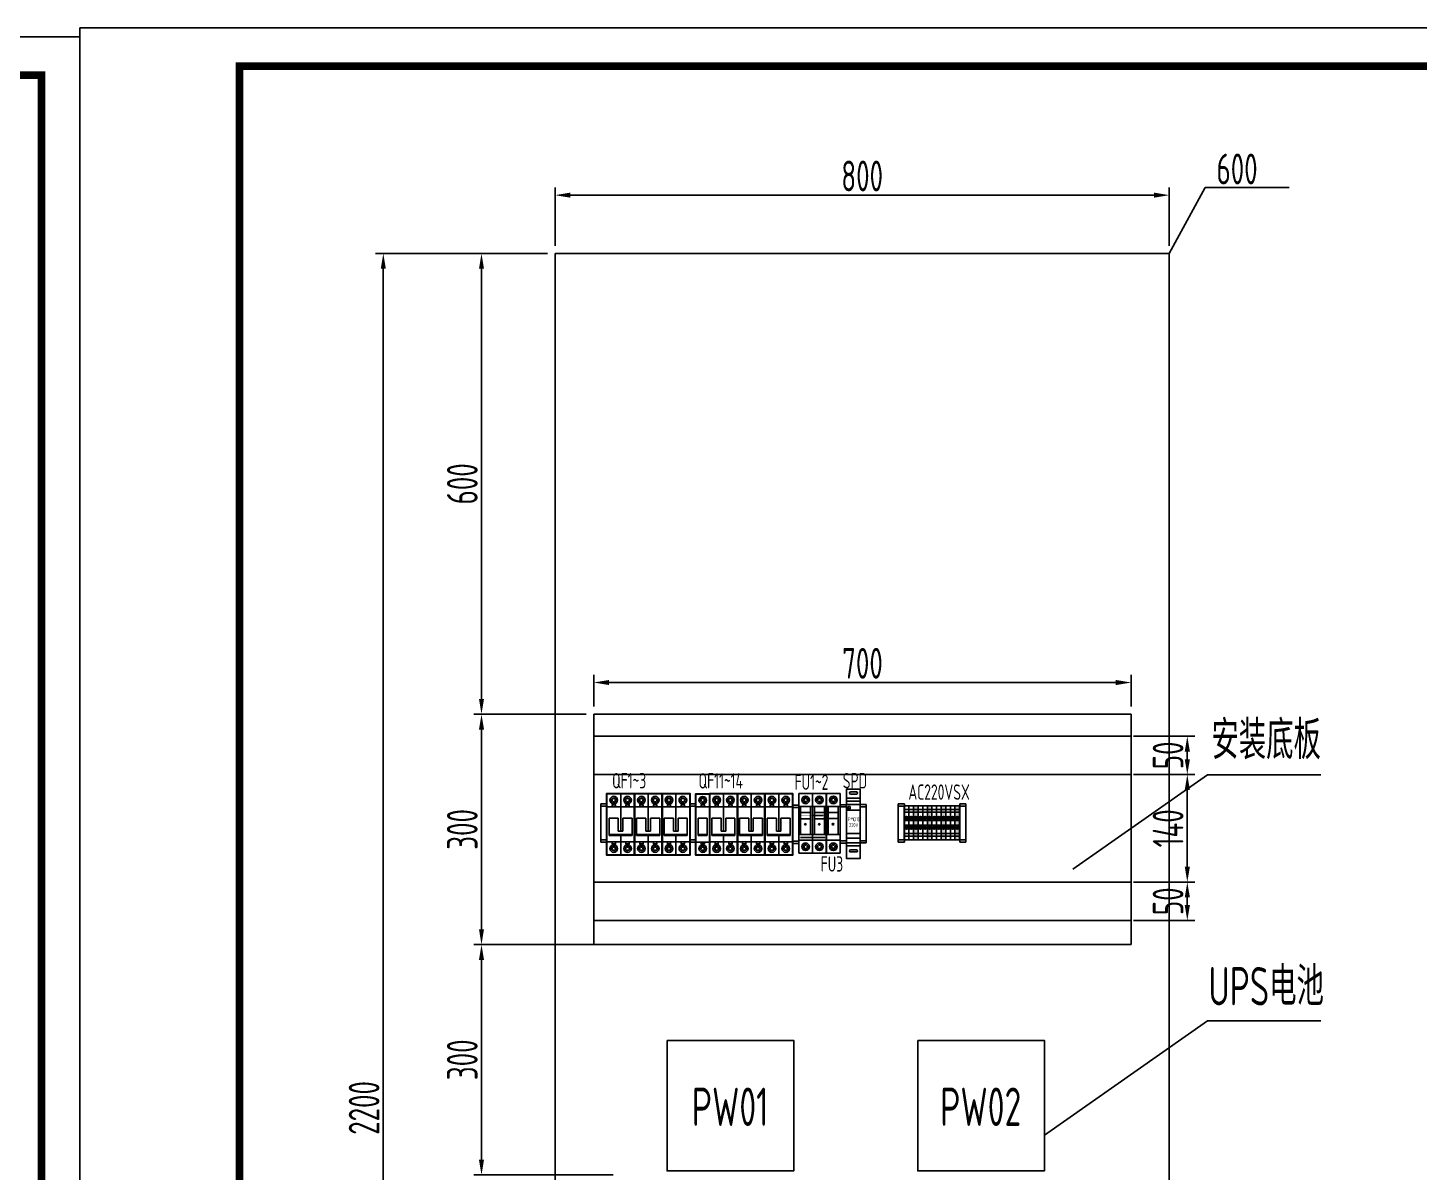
# Model space of a CAD drawing. Header units: millimetres. Extents: x 30557 to 235556, y -116603 to -73383.
# Drawn here: x 85910 to 87722, y -92186 to -90695 of the extents above; entities that cross this region are included whole.
import ezdxf
from ezdxf.enums import TextEntityAlignment as Align

# ---------------------------------------------------------------- set-up
doc = ezdxf.new("R2010")
doc.units = ezdxf.units.MM
for name, color, linetype in [('1', 3, 'Continuous'), ('AXIS', 4, 'Continuous'), ('文本层', 2, 'Continuous')]:
    doc.layers.add(name, color=color, linetype=linetype)
doc.layers.add('_0', color=7, linetype='Continuous', lineweight=25)
doc.layers.add('_Drawing', color=7, linetype='Continuous', lineweight=25)
doc.styles.add('supcon', font='sceie.shx', dxfattribs={"width": 0.75, "height": 40, "bigfont": 'sceic.shx'})
doc.dimstyles.new('supcon', dxfattribs={"dimtxt": 20, "dimasz": 20, "dimexe": 10, "dimexo": 10, "dimgap": 5, "dimtad": 1, "dimtoh": 1, "dimdec": 0, "dimzin": 0, "dimdsep": 46, "dimtxsty": 'supcon', "dimcen": 0.09, "dimclrd": 2, "dimclre": 2, "dimclrt": 2, "dimadec": 0, "dimazin": 0, "dimtfac": 1, "dimtdec": 0, "dimtofl": 0, "dimtmove": 0, "dimatfit": 3, "dimfxl": 1, "dimtolj": 1, "dimtzin": 0, "dimarcsym": 0})

# ---------------------------------------------------------------- blocks, each defined once
blk = doc.blocks.new('supcon图框')
at = {"linetype": 'Continuous'}
for p, q in [((6145.7, 4361.7), (1987.7, 4361.7)), ((1987.7, 4361.7), (1987.7, 1421.7)), ((6145.7, 1421.7), (6145.7, 4361.7))]:
    blk.add_line(p, q, dxfattribs=at)
at = {"linetype": 'Continuous', "const_width": 10}
blk.add_lwpolyline([(2195.7, 4311.7), (6095.7, 4311.7), (6095.7, 1471.7), (2195.7, 1471.7)], close=True, dxfattribs=at)
blk = doc.blocks.new('*D306')
at = {"layer": '_Drawing', "color": 2, "linetype": 'Continuous', "lineweight": -2}
for p, q in [((86586.5, -90989.2), (86362.7, -90989.2)), ((86372.7, -91009.2), (86372.7, -93169.2)), ((86586.5, -93189.2), (86362.7, -93189.2))]:
    blk.add_line(p, q, dxfattribs=at)
at = {"layer": '_Drawing', "color": 2}
for points in [[(86376, -91009.2), (86369.4, -91009.2), (86372.7, -90989.2)], [(86369.4, -93169.2), (86376, -93169.2), (86372.7, -93189.2)]]:
    blk.add_solid(points, dxfattribs=at)
at = {"layer": 'DEFPOINTS', "color": 0}
for p in [(86596.5, -90989.2), (86372.7, -93189.2), (86596.5, -93189.2)]:
    blk.add_point(p, dxfattribs=at)
at = {"layer": '_Drawing', "color": 2, "insert": (86347.7, -92101.9), "char_height": 40, "attachment_point": 5, "rotation": 90, "style": 'supcon'}
blk.add_mtext('\\A1;2200', dxfattribs=at)
blk = doc.blocks.new('*D307')
at = {"layer": '_Drawing', "color": 2, "linetype": 'Continuous', "lineweight": -2}
for p, q in [((86596.5, -90979.2), (86596.5, -90903.3)), ((87396.5, -90979.2), (87396.5, -90903.3)), ((86616.5, -90913.3), (87376.5, -90913.3))]:
    blk.add_line(p, q, dxfattribs=at)
at = {"layer": '_Drawing', "color": 2}
for points in [[(86616.5, -90909.9), (86616.5, -90916.6), (86596.5, -90913.3)], [(87376.5, -90916.6), (87376.5, -90909.9), (87396.5, -90913.3)]]:
    blk.add_solid(points, dxfattribs=at)
at = {"layer": 'DEFPOINTS', "color": 0}
for p in [(87396.5, -90913.3), (86596.5, -90989.2), (87396.5, -90989.2)]:
    blk.add_point(p, dxfattribs=at)
at = {"layer": '_Drawing', "color": 2, "insert": (86996.5, -90888.3), "char_height": 40, "attachment_point": 5, "style": 'supcon'}
blk.add_mtext('\\A1;800', dxfattribs=at)
blk = doc.blocks.new('*D311')
at = {"color": 2, "lineweight": -2}
for p, q in [((86586.5, -90989.2), (86490.6, -90989.2)), ((86500.6, -91569.2), (86500.6, -91009.2)), ((86636.9, -91589.2), (86490.6, -91589.2))]:
    blk.add_line(p, q, dxfattribs=at)
at = {"color": 2}
for points in [[(86503.9, -91009.2), (86497.3, -91009.2), (86500.6, -90989.2)], [(86497.3, -91569.2), (86503.9, -91569.2), (86500.6, -91589.2)]]:
    blk.add_solid(points, dxfattribs=at)
at = {"layer": 'DEFPOINTS', "color": 0}
for p in [(86500.6, -90989.2), (86596.5, -90989.2), (86646.9, -91589.2)]:
    blk.add_point(p, dxfattribs=at)
at = {"color": 2, "insert": (86475.6, -91289.2), "char_height": 40, "attachment_point": 5, "rotation": 90, "style": 'supcon'}
blk.add_mtext('\\A1;600', dxfattribs=at)
blk = doc.blocks.new('2P空开')
at = {"ltscale": 100}
for p, q in [((6385.4, 37012.8), (6387.2, 37012.8)), ((6388.4, 37013.9), (6388.4, 37015.8)), ((6388.4, 37009.8), (6388.4, 37011.6)), ((6389.5, 37012.8), (6391.4, 37012.8)), ((6397.4, 37021.3), (6397.4, 36972.3)), ((6397.4, 37021.3), (6397.4, 36972.3)), ((6397.4, 37021.3), (6397.4, 36972.3)), ((6397.4, 37021.3), (6397.4, 36972.3)), ((6397.4, 37021.3), (6397.4, 36972.3)), ((6403.4, 37012.8), (6405.2, 37012.8)), ((6406.4, 37013.9), (6406.4, 37015.8)), ((6406.4, 37009.8), (6406.4, 37011.6)), ((6407.5, 37012.8), (6409.4, 37012.8)), ((6415.4, 37021.3), (6415.4, 36941.3)), ((6415.4, 37021.3), (6415.4, 36941.3)), ((6415.4, 37021.3), (6415.4, 36941.3)), ((6415.4, 37021.3), (6415.4, 36941.3)), ((6379.4, 37004.3), (6397.4, 37004.3)), ((6397.4, 37004.3), (6415.4, 37004.3)), ((6379.4, 36958.3), (6397.4, 36958.3)), ((6388.4, 36958.3), (6393.5, 36958.3)), ((6397.4, 36966.9), (6397.4, 36941.3)), ((6397.4, 36966.9), (6397.4, 36941.3)), ((6397.4, 36966.9), (6397.4, 36941.3)), ((6397.4, 36966.9), (6397.4, 36941.3)), ((6397.4, 36966.9), (6397.4, 36941.3)), ((6397.4, 36958.3), (6415.4, 36958.3)), ((6406.4, 36958.3), (6411.5, 36958.3)), ((6385.4, 36949.8), (6387.2, 36949.8)), ((6388.4, 36952.8), (6388.4, 36950.9)), ((6388.4, 36948.6), (6388.4, 36946.8)), ((6389.5, 36949.8), (6391.4, 36949.8)), ((6403.4, 36949.8), (6405.2, 36949.8)), ((6406.4, 36952.8), (6406.4, 36950.9)), ((6406.4, 36948.6), (6406.4, 36946.8)), ((6407.5, 36949.8), (6409.4, 36949.8))]:
    blk.add_line(p, q, dxfattribs=at)
for p, q in [((6382.2, 36989.4), (6394.2, 36989.4)), ((6382.2, 36966.9), (6382.2, 36989.4)), ((6394.2, 36989.4), (6394.2, 36972.3)), ((6400.2, 36989.4), (6412.2, 36989.4)), ((6400.2, 36972.3), (6400.2, 36989.4)), ((6412.2, 36989.4), (6412.2, 36966.9)), ((6382.2, 36968), (6397.4, 36968)), ((6397.4, 36966.9), (6382.2, 36966.9)), ((6394.2, 36972.3), (6397.4, 36972.3)), ((6397.4, 36972.3), (6400.2, 36972.3)), ((6397.4, 36968), (6412.2, 36968)), ((6412.2, 36966.9), (6397.4, 36966.9))]:
    blk.add_line(p, q)
at = {"lineweight": 30}
for points in [[(6397.4, 36941.3), (6379.4, 36941.3), (6379.4, 37021.3), (6397.4, 37021.3)], [(6397.4, 37021.3), (6415.4, 37021.3), (6415.4, 36941.3), (6397.4, 36941.3)]]:
    blk.add_lwpolyline(points, dxfattribs=at)
at = {"ltscale": 100}
for points in [[(6397.4, 37004.3), (6397.4, 37021.3), (6379.4, 37021.3), (6379.4, 37004.3)], [(6397.4, 37004.3), (6397.4, 37021.3)], [(6397.4, 37021.3), (6397.4, 37004.3)], [(6415.4, 37004.3), (6415.4, 37021.3), (6397.4, 37021.3), (6397.4, 37004.3)], [(6379.4, 36958.3), (6379.4, 36941.3), (6397.4, 36941.3), (6397.4, 36958.3)], [(6397.4, 36958.3), (6397.4, 36941.3)], [(6397.4, 36941.3), (6397.4, 36958.3)], [(6397.4, 36958.3), (6397.4, 36941.3), (6415.4, 36941.3), (6415.4, 36958.3)]]:
    blk.add_lwpolyline(points, dxfattribs=at)
at = {"ltscale": 100, "const_width": 1}
for points in [[(6385.4, 37012.8), (6387.2, 37012.8)], [(6388.4, 37013.9), (6388.4, 37015.8)], [(6388.4, 37009.8), (6388.4, 37011.6)], [(6389.5, 37012.8), (6391.4, 37012.8)], [(6403.4, 37012.8), (6405.2, 37012.8)], [(6406.4, 37013.9), (6406.4, 37015.8)], [(6406.4, 37009.8), (6406.4, 37011.6)], [(6407.5, 37012.8), (6409.4, 37012.8)], [(6385.4, 36949.8), (6387.2, 36949.8)], [(6388.4, 36952.8), (6388.4, 36950.9)], [(6388.4, 36948.6), (6388.4, 36946.8)], [(6389.5, 36949.8), (6391.4, 36949.8)], [(6403.4, 36949.8), (6405.2, 36949.8)], [(6406.4, 36952.8), (6406.4, 36950.9)], [(6406.4, 36948.6), (6406.4, 36946.8)], [(6407.5, 36949.8), (6409.4, 36949.8)]]:
    blk.add_lwpolyline(points, dxfattribs=at)
at = {"ltscale": 100}
for points in [[(6386.3, 37004.3), (6390.5, 37004.3), (6390.5, 37006.8), (6386.3, 37006.8)], [(6404.3, 37004.3), (6408.5, 37004.3), (6408.5, 37006.8), (6404.3, 37006.8)], [(6386.3, 36958.3), (6390.5, 36958.3), (6390.5, 36955.7), (6386.3, 36955.7)], [(6404.3, 36958.3), (6408.5, 36958.3), (6408.5, 36955.7), (6404.3, 36955.7)]]:
    blk.add_lwpolyline(points, close=True, dxfattribs=at)
for centre, radius in [((6388.4, 37012.8), 5), ((6388.4, 37012.8), 3), ((6406.4, 37012.8), 5), ((6406.4, 37012.8), 3), ((6388.4, 36949.8), 5), ((6388.4, 36949.8), 3), ((6406.4, 36949.8), 5), ((6406.4, 36949.8), 3)]:
    blk.add_circle(centre, radius, dxfattribs=at)
at = {"layer": '1'}
for points in [[(6379.4, 37021.3), (6397.4, 37021.3)], [(6397.4, 37021.3), (6415.4, 37021.3)], [(6397.4, 37021.3), (6397.4, 37021.3)]]:
    blk.add_lwpolyline(points, dxfattribs=at)
at = {"layer": '_0'}
for points in [[(6397.4, 36941.3), (6379.4, 36941.3), (6379.4, 37021.3), (6397.4, 37021.3)], [(6397.4, 37021.3), (6415.4, 37021.3), (6415.4, 36941.3), (6397.4, 36941.3)]]:
    blk.add_lwpolyline(points, dxfattribs=at)
at = {"layer": 'AXIS', "linetype": 'ByBlock'}
blk.add_line((6379.4, 37021.3), (6397.4, 37021.3), dxfattribs=at)
blk = doc.blocks.new('1P空开')
at = {"ltscale": 100}
for p, q in [((6474.5, 37010), (6474.5, 37011.8)), ((6483.5, 37017.3), (6483.5, 36954.3)), ((6483.5, 37017.3), (6483.5, 36954.3)), ((6483.5, 37017.3), (6483.5, 36954.3)), ((6483.5, 37017.3), (6483.5, 36954.3)), ((6483.5, 37017.3), (6483.5, 36954.3)), ((6465.5, 37000.3), (6483.5, 37000.3)), ((6471.5, 37008.8), (6473.4, 37008.8)), ((6474.5, 37005.8), (6474.5, 37007.7)), ((6475.7, 37008.8), (6477.5, 37008.8)), ((6465.5, 36954.3), (6483.5, 36954.3)), ((6471.5, 36945.8), (6473.4, 36945.8)), ((6474.5, 36954.3), (6479.7, 36954.3)), ((6474.5, 36948.8), (6474.5, 36947)), ((6474.5, 36944.7), (6474.5, 36942.8)), ((6475.7, 36945.8), (6477.5, 36945.8))]:
    blk.add_line(p, q, dxfattribs=at)
for p, q in [((6468.4, 36985.4), (6480.4, 36985.4)), ((6468.4, 36963), (6468.4, 36985.4)), ((6480.4, 36985.4), (6480.4, 36963)), ((6468.4, 36964.1), (6480.4, 36964.1)), ((6480.4, 36963), (6468.4, 36963))]:
    blk.add_line(p, q)
at = {"lineweight": 30}
blk.add_lwpolyline([(6483.5, 36937.3), (6465.5, 36937.3), (6465.5, 37017.3), (6483.5, 37017.3)], dxfattribs=at)
at = {"ltscale": 100}
for points in [[(6483.5, 37000.3), (6483.5, 37017.3), (6465.5, 37017.3), (6465.5, 37000.3)], [(6483.5, 37000.3), (6483.5, 37017.3)], [(6483.5, 37017.3), (6483.5, 37000.3)], [(6465.5, 36954.3), (6465.5, 36937.3), (6483.5, 36937.3), (6483.5, 36954.3)], [(6483.5, 36954.3), (6483.5, 36937.3)], [(6483.5, 36937.3), (6483.5, 36954.3)]]:
    blk.add_lwpolyline(points, dxfattribs=at)
at = {"ltscale": 100, "const_width": 1}
for points in [[(6474.5, 37010), (6474.5, 37011.8)], [(6471.5, 37008.8), (6473.4, 37008.8)], [(6474.5, 37005.8), (6474.5, 37007.7)], [(6475.7, 37008.8), (6477.5, 37008.8)], [(6471.5, 36945.8), (6473.4, 36945.8)], [(6474.5, 36948.8), (6474.5, 36947)], [(6474.5, 36944.7), (6474.5, 36942.8)], [(6475.7, 36945.8), (6477.5, 36945.8)]]:
    blk.add_lwpolyline(points, dxfattribs=at)
at = {"ltscale": 100}
for points in [[(6472.4, 37000.3), (6476.6, 37000.3), (6476.6, 37002.9), (6472.4, 37002.9)], [(6472.4, 36954.3), (6476.6, 36954.3), (6476.6, 36951.8), (6472.4, 36951.8)]]:
    blk.add_lwpolyline(points, close=True, dxfattribs=at)
for centre, radius in [((6474.5, 37008.8), 5), ((6474.5, 37008.8), 3), ((6474.5, 36945.8), 5), ((6474.5, 36945.8), 3)]:
    blk.add_circle(centre, radius, dxfattribs=at)
at = {"layer": '1'}
for points in [[(6465.5, 37017.3), (6483.5, 37017.3)], [(6483.5, 37017.3), (6483.5, 37017.3)]]:
    blk.add_lwpolyline(points, dxfattribs=at)
at = {"layer": '_0'}
blk.add_lwpolyline([(6483.5, 36937.3), (6465.5, 36937.3), (6465.5, 37017.3), (6483.5, 37017.3)], dxfattribs=at)
at = {"layer": 'AXIS', "linetype": 'ByBlock'}
blk.add_line((6465.5, 37017.3), (6483.5, 37017.3), dxfattribs=at)
blk = doc.blocks.new('固定块')
for p, q in [((516096.3, 339845.1), (516104.3, 339845.1)), ((516096.3, 339795.1), (516096.3, 339845.1)), ((516096.3, 339842.1), (516104.3, 339842.1)), ((516104.3, 339845.1), (516104.3, 339795.1)), ((516096.3, 339798.1), (516104.3, 339798.1)), ((516104.3, 339795.1), (516096.3, 339795.1))]:
    blk.add_line(p, q)
blk = doc.blocks.new('SAKDU2.5')
at = {"color": 253}
for p, q in [((516132.1, 339835.7), (516138.1, 339835.7)), ((516132.1, 339832.2), (516138.1, 339832.2)), ((516132.1, 339821.4), (516138.1, 339821.4)), ((516132.1, 339815.4), (516138.1, 339815.4)), ((516133.4, 339824.8), (516136.8, 339824.8)), ((516133.4, 339824.5), (516136.8, 339824.5)), ((516132.1, 339804.7), (516138.1, 339804.7)), ((516132.1, 339801.2), (516138.1, 339801.2)), ((516133.4, 339812.3), (516136.8, 339812.3)), ((516133.4, 339812), (516136.8, 339812))]:
    blk.add_line(p, q, dxfattribs=at)
at = {"color": 253, "lineweight": -3}
blk.add_lwpolyline([(516132.1, 339796.2), (516138.1, 339796.2), (516138.1, 339840.7), (516132.1, 339840.7)], close=True, dxfattribs=at)
at = {"color": 253}
for centre, radius in [((516135.1, 339824.7), 2), ((516135.1, 339812.2), 2), ((516135.1, 339824.7), 1.7), ((516135.1, 339812.2), 1.7)]:
    blk.add_circle(centre, radius, dxfattribs=at)
blk = doc.blocks.new('SAKPE2.5')
h = blk.add_hatch(color=102)
h.dxf.hatch_style = 1
h.paths.add_polyline_path([(516130.2, 339840.7), (516127.2, 339840.7), (516127.2, 339835.7), (516130.2, 339835.7)])
h.paths.add_polyline_path([(516130.2, 339835.7), (516127.2, 339835.7), (516127.2, 339832.2), (516130.2, 339832.2)])
h.paths.add_polyline_path([(516130.2, 339832.2), (516127.2, 339832.2), (516127.2, 339821.4), (516130.2, 339821.4), (516130.2, 339822.7, -0.414214), (516128.2, 339824.7, -0.414214), (516130.2, 339826.7)])
h.paths.add_polyline_path([(516130.2, 339821.4), (516127.2, 339821.4), (516127.2, 339815.4), (516130.2, 339815.4)])
h.paths.add_polyline_path([(516130.2, 339814.2), (516130.2, 339815.4), (516127.2, 339815.4), (516127.2, 339804.7), (516130.2, 339804.7), (516130.2, 339810.2, -0.414214), (516128.2, 339812.2, -0.414214)])
h.paths.add_polyline_path([(516130.2, 339804.7), (516127.2, 339804.7), (516127.2, 339801.2), (516130.2, 339801.2)])
h.paths.add_polyline_path([(516130.2, 339801.2), (516127.2, 339801.2), (516127.2, 339796.2), (516130.2, 339796.2)])
h = blk.add_hatch(color=2)
h.dxf.hatch_style = 1
h.paths.add_polyline_path([(516133.2, 339840.7), (516130.2, 339840.7), (516130.2, 339835.7), (516133.2, 339835.7)])
h.paths.add_polyline_path([(516133.2, 339835.7), (516130.2, 339835.7), (516130.2, 339832.2), (516133.2, 339832.2)])
h.paths.add_polyline_path([(516133.2, 339832.2), (516130.2, 339832.2), (516130.2, 339826.7, -0.414214), (516132.2, 339824.7, -0.414214), (516130.2, 339822.7), (516130.2, 339821.4), (516133.2, 339821.4)])
h.paths.add_polyline_path([(516133.2, 339821.4), (516130.2, 339821.4), (516130.2, 339815.4), (516133.2, 339815.4)])
h.paths.add_polyline_path([(516133.2, 339815.4), (516130.2, 339815.4), (516130.2, 339814.2, -0.414214), (516132.2, 339812.2, -0.414214), (516130.2, 339810.2), (516130.2, 339804.7), (516133.2, 339804.7)])
h.paths.add_polyline_path([(516133.2, 339804.7), (516130.2, 339804.7), (516130.2, 339801.2), (516133.2, 339801.2)])
h.paths.add_polyline_path([(516133.2, 339801.2), (516130.2, 339801.2), (516130.2, 339796.2), (516133.2, 339796.2)])
for p, q in [((516127.2, 339835.7), (516133.2, 339835.7)), ((516127.2, 339832.2), (516133.2, 339832.2)), ((516127.2, 339821.4), (516133.2, 339821.4)), ((516127.2, 339815.4), (516133.2, 339815.4)), ((516128.6, 339824.8), (516131.9, 339824.8)), ((516128.6, 339824.5), (516131.9, 339824.5)), ((516127.2, 339804.7), (516133.2, 339804.7)), ((516127.2, 339801.2), (516133.2, 339801.2)), ((516128.6, 339812.3), (516131.9, 339812.3)), ((516128.6, 339812), (516131.9, 339812))]:
    blk.add_line(p, q)
at = {"lineweight": -3}
blk.add_lwpolyline([(516127.2, 339796.2), (516133.2, 339796.2), (516133.2, 339840.7), (516127.2, 339840.7)], close=True, dxfattribs=at)
for centre, radius in [((516130.2, 339824.7), 2), ((516130.2, 339812.2), 2), ((516130.2, 339824.7), 1.7), ((516130.2, 339812.2), 1.7)]:
    blk.add_circle(centre, radius)
blk = doc.blocks.new('*D313')
at = {"color": 2, "lineweight": -2}
for p, q in [((86636.9, -91589.2), (86490.6, -91589.2)), ((86500.6, -91609.2), (86500.6, -91869.2)), ((86636.9, -91889.2), (86490.6, -91889.2))]:
    blk.add_line(p, q, dxfattribs=at)
at = {"color": 2}
for points in [[(86503.9, -91609.2), (86497.3, -91609.2), (86500.6, -91589.2)], [(86497.3, -91869.2), (86503.9, -91869.2), (86500.6, -91889.2)]]:
    blk.add_solid(points, dxfattribs=at)
at = {"layer": 'DEFPOINTS', "color": 0}
for p in [(86646.9, -91589.2), (86500.6, -91889.2), (86646.9, -91889.2)]:
    blk.add_point(p, dxfattribs=at)
at = {"color": 2, "insert": (86475.6, -91739.2), "char_height": 40, "attachment_point": 5, "rotation": 90, "style": 'supcon'}
blk.add_mtext('\\A1;300', dxfattribs=at)
blk = doc.blocks.new('2P熔断器')
at = {"ltscale": 100}
h = blk.add_hatch(color=1, dxfattribs=at)
edge = h.paths.add_edge_path()
edge.add_arc((118510.7, 57853.7), 0.962, 0, 360)
h = blk.add_hatch(color=1, dxfattribs=at)
edge = h.paths.add_edge_path()
edge.add_arc((118528.7, 57853.7), 0.962, 0, 360)
at = {"lineweight": -3}
for p, q in [((118502, 57893.9), (118520, 57893.9)), ((118502, 57815.9), (118502, 57893.9)), ((118520, 57893.9), (118520, 57815.9)), ((118520, 57893.9), (118538, 57893.9)), ((118520, 57815.9), (118520, 57893.9)), ((118538, 57893.9), (118538, 57815.9)), ((118504.5, 57876.9), (118504.5, 57840.3)), ((118517.5, 57876.9), (118517.5, 57840.3)), ((118522.5, 57876.9), (118522.5, 57840.3)), ((118535.5, 57876.9), (118535.5, 57840.3)), ((118504.5, 57868.9), (118517.5, 57868.9)), ((118504.5, 57860.9), (118517.5, 57860.9)), ((118522.5, 57868.9), (118535.5, 57868.9)), ((118522.5, 57860.9), (118535.5, 57860.9)), ((118520, 57815.9), (118502, 57815.9)), ((118538, 57815.9), (118520, 57815.9))]:
    blk.add_line(p, q, dxfattribs=at)
at = {"ltscale": 100}
for p, q in [((118502, 57876.9), (118520, 57876.9)), ((118508, 57885.4), (118509.9, 57885.4)), ((118511, 57886.5), (118511, 57888.4)), ((118511, 57882.4), (118511, 57884.2)), ((118512.2, 57885.4), (118514, 57885.4)), ((118520, 57876.9), (118538, 57876.9)), ((118526, 57885.4), (118527.9, 57885.4)), ((118529, 57886.5), (118529, 57888.4)), ((118529, 57882.4), (118529, 57884.2)), ((118530.2, 57885.4), (118532, 57885.4)), ((118502, 57853.4), (118502, 57863.2)), ((118520, 57865.2), (118533.7, 57865.2)), ((118538, 57865.2), (118538.1, 57865.2)), ((118502, 57838.3), (118502, 57849.8)), ((118502, 57840.3), (118520, 57840.3)), ((118519.4, 57836.3), (118504.5, 57836.3)), ((118520, 57840.3), (118538, 57840.3)), ((118520, 57836.3), (118536.1, 57836.3)), ((118538, 57850.8), (118538, 57839.3)), ((118502, 57832.9), (118520, 57832.9)), ((118508, 57824.4), (118509.9, 57824.4)), ((118511, 57827.4), (118511, 57825.5)), ((118511, 57823.2), (118511, 57821.4)), ((118512.2, 57824.4), (118514, 57824.4)), ((118520, 57832.9), (118538, 57832.9)), ((118526, 57824.4), (118527.9, 57824.4)), ((118529, 57827.4), (118529, 57825.5)), ((118529, 57823.2), (118529, 57821.4)), ((118530.2, 57824.4), (118532, 57824.4))]:
    blk.add_line(p, q, dxfattribs=at)
at = {"ltscale": 100, "const_width": 1}
for points in [[(118508, 57885.4), (118509.9, 57885.4)], [(118511, 57886.5), (118511, 57888.4)], [(118511, 57882.4), (118511, 57884.2)], [(118512.2, 57885.4), (118514, 57885.4)], [(118526, 57885.4), (118527.9, 57885.4)], [(118529, 57886.5), (118529, 57888.4)], [(118529, 57882.4), (118529, 57884.2)], [(118530.2, 57885.4), (118532, 57885.4)], [(118508, 57824.4), (118509.9, 57824.4)], [(118511, 57827.4), (118511, 57825.5)], [(118511, 57823.2), (118511, 57821.4)], [(118512.2, 57824.4), (118514, 57824.4)], [(118526, 57824.4), (118527.9, 57824.4)], [(118529, 57827.4), (118529, 57825.5)], [(118529, 57823.2), (118529, 57821.4)], [(118530.2, 57824.4), (118532, 57824.4)]]:
    blk.add_lwpolyline(points, dxfattribs=at)
at = {"ltscale": 100, "const_width": 0.5}
for points in [[(118515.5, 57865.2), (118504.3, 57865.2, 0.414334), (118502.3, 57863.2), (118502.3, 57838.3, 0.414164), (118504.3, 57836.3), (118520, 57836.3)], [(118515.5, 57865.2), (118535.7, 57865.2, -0.414214), (118537.7, 57863.2), (118537.7, 57843)], [(118520, 57836.3), (118535.7, 57836.3, 0.414214), (118537.7, 57838.3), (118537.7, 57843)]]:
    blk.add_lwpolyline(points, format="xyb", dxfattribs=at)
at = {"ltscale": 100}
for centre, radius in [((118511, 57885.4), 5), ((118529, 57885.4), 5), ((118511, 57885.4), 3), ((118529, 57885.4), 3), ((118511, 57824.4), 5), ((118511, 57824.4), 3), ((118529, 57824.4), 5), ((118529, 57824.4), 3)]:
    blk.add_circle(centre, radius, dxfattribs=at)
at = {"color": 1, "ltscale": 100}
for centre in [(118510.7, 57853.7), (118528.7, 57853.7)]:
    blk.add_circle(centre, 0.962, dxfattribs=at)
blk = doc.blocks.new('PMD15-220')
for p, q in [((0, -11.6), (18, -11.6)), ((0, -15.4), (18, -15.4)), ((0, -69.8), (18, -69.8)), ((0, -73.6), (18, -73.6))]:
    blk.add_line(p, q)
for points in [[(0, 0), (18, 0), (18, -90), (0, -90)], [(0, -20), (18, -20), (18, -63.7), (0, -63.7)], [(0, -27.4), (18, -27.4), (18, -57.8), (0, -57.8)], [(2.2, -22.6), (4.8, -22.6), (4.8, -25.7), (2.2, -25.7)]]:
    blk.add_lwpolyline(points, close=True)
for points in [[(5.6, -3.4), (13, -3.4)], [(13, -6.3), (5.6, -6.3)], [(13, -78.9), (5.6, -78.9)], [(5.6, -81.7), (13, -81.7)]]:
    blk.add_lwpolyline(points)
for centre, start, end in [((5.6, -4.9), 90, 270), ((13, -4.9), 270, 90), ((5.6, -80.3), 90, 270), ((13, -80.3), 270, 90)]:
    blk.add_arc(centre, 1.41, start, end)
at = {"layer": '_Drawing', "style": 'supcon', "width": 0.75}
for s, p in [('PMD15', (2.1, -41.6)), ('220V', (3.7, -49.2))]:
    blk.add_text(s, height=5, dxfattribs=at).set_placement(p)
blk = doc.blocks.new('*D314')
at = {"color": 2, "lineweight": -2}
for p, q in [((86672, -91889.2), (86490.6, -91889.2)), ((86500.6, -91909.2), (86500.6, -92169.2)), ((86672, -92189.2), (86490.6, -92189.2))]:
    blk.add_line(p, q, dxfattribs=at)
at = {"color": 2}
for points in [[(86503.9, -91909.2), (86497.3, -91909.2), (86500.6, -91889.2)], [(86497.3, -92169.2), (86503.9, -92169.2), (86500.6, -92189.2)]]:
    blk.add_solid(points, dxfattribs=at)
at = {"layer": 'DEFPOINTS', "color": 0}
for p in [(86682, -91889.2), (86500.6, -92189.2), (86682, -92189.2)]:
    blk.add_point(p, dxfattribs=at)
at = {"color": 2, "insert": (86475.6, -92039.2), "char_height": 40, "attachment_point": 5, "rotation": 90, "style": 'supcon'}
blk.add_mtext('\\A1;300', dxfattribs=at)
blk = doc.blocks.new('*D319')
at = {"color": 2, "linetype": 'Continuous', "lineweight": -2}
for p, q in [((87350, -91617.8), (87430, -91617.8)), ((87420, -91637.8), (87420, -91647.8)), ((87350, -91667.8), (87430, -91667.8))]:
    blk.add_line(p, q, dxfattribs=at)
at = {"color": 2}
for points in [[(87423.4, -91637.8), (87416.7, -91637.8), (87420, -91617.8)], [(87416.7, -91647.8), (87423.4, -91647.8), (87420, -91667.8)]]:
    blk.add_solid(points, dxfattribs=at)
at = {"layer": 'DEFPOINTS', "color": 0}
for p in [(87340, -91617.8), (87340, -91667.8), (87420, -91667.8)]:
    blk.add_point(p, dxfattribs=at)
at = {"color": 2, "insert": (87395, -91642.8), "char_height": 40, "attachment_point": 5, "rotation": 90, "style": 'supcon'}
blk.add_mtext('\\A1;50', dxfattribs=at)
blk = doc.blocks.new('*D320')
at = {"color": 2, "linetype": 'Continuous', "lineweight": -2}
for p, q in [((87350, -91807.8), (87430, -91807.8)), ((87420, -91827.8), (87420, -91837.8)), ((87350, -91857.8), (87430, -91857.8))]:
    blk.add_line(p, q, dxfattribs=at)
at = {"color": 2}
for points in [[(87423.4, -91827.8), (87416.7, -91827.8), (87420, -91807.8)], [(87416.7, -91837.8), (87423.4, -91837.8), (87420, -91857.8)]]:
    blk.add_solid(points, dxfattribs=at)
at = {"layer": 'DEFPOINTS', "color": 0}
for p in [(87340, -91807.8), (87340, -91857.8), (87420, -91857.8)]:
    blk.add_point(p, dxfattribs=at)
at = {"color": 2, "insert": (87395, -91832.8), "char_height": 40, "attachment_point": 5, "rotation": 90, "style": 'supcon'}
blk.add_mtext('\\A1;50', dxfattribs=at)
blk = doc.blocks.new('*D321')
at = {"color": 2, "linetype": 'Continuous', "lineweight": -2}
for p, q in [((87350, -91667.8), (87430, -91667.8)), ((87420, -91687.8), (87420, -91787.7)), ((87350, -91807.7), (87430, -91807.7))]:
    blk.add_line(p, q, dxfattribs=at)
at = {"color": 2}
for points in [[(87423.4, -91687.8), (87416.7, -91687.8), (87420, -91667.8)], [(87416.7, -91787.7), (87423.4, -91787.7), (87420, -91807.7)]]:
    blk.add_solid(points, dxfattribs=at)
at = {"layer": 'DEFPOINTS', "color": 0}
for p in [(87340, -91667.8), (87340, -91807.7), (87420, -91807.7)]:
    blk.add_point(p, dxfattribs=at)
at = {"color": 2, "insert": (87395, -91737.8), "char_height": 40, "attachment_point": 5, "rotation": 90, "style": 'supcon'}
blk.add_mtext('\\A1;140', dxfattribs=at)
blk = doc.blocks.new('*D322')
at = {"color": 2, "lineweight": -2}
for p, q in [((86646.9, -91579.2), (86646.9, -91537.9)), ((87346.9, -91579.2), (87346.9, -91537.9)), ((86666.9, -91547.9), (87326.9, -91547.9))]:
    blk.add_line(p, q, dxfattribs=at)
at = {"color": 2}
for points in [[(86666.9, -91544.6), (86666.9, -91551.3), (86646.9, -91547.9)], [(87326.9, -91551.3), (87326.9, -91544.6), (87346.9, -91547.9)]]:
    blk.add_solid(points, dxfattribs=at)
at = {"layer": 'DEFPOINTS', "color": 0}
for p in [(87346.9, -91547.9), (86646.9, -91589.2), (87346.9, -91589.2)]:
    blk.add_point(p, dxfattribs=at)
at = {"color": 2, "insert": (86996.9, -91522.9), "char_height": 40, "attachment_point": 5, "style": 'supcon'}
blk.add_mtext('\\A1;700', dxfattribs=at)

msp = doc.modelspace()

# ---------------------------------------------------------------- hatches: boundary and pattern name
at = {"ltscale": 100}
h = msp.add_hatch(color=1, dxfattribs=at)
edge = h.paths.add_edge_path()
edge.add_arc((86958.5, -91732.4), 0.962, 0, 360)

# ---------------------------------------------------------------- linework, layer by layer
at = {"color": 2}
for p, q in [((87396.5, -90989.2), (87443.4, -90903.3)), ((87443.4, -90903.3), (87552.5, -90903.3))]:
    msp.add_line(p, q, dxfattribs=at)
for p, q in [((86996.5, -90989.2), (87396.5, -90989.2)), ((87396.5, -90989.2), (87396.5, -93189.2)), ((86646.9, -91589.2), (86646.9, -91889.2)), ((87346.9, -91889.2), (87346.9, -91589.2)), ((87346.9, -91617.7), (86646.9, -91617.7)), ((87270.7, -91790.9), (87446.2, -91668)), ((86646.9, -91889.2), (87346.9, -91889.2)), ((87233.8, -92137.5), (87446.2, -91988.7))]:
    msp.add_line(p, q)
at = {"ltscale": 100}
for p, q in [((87346.9, -91589.2), (86646.9, -91589.2)), ((87346.9, -91667.7), (86646.9, -91667.7)), ((87593.9, -91668), (87446.2, -91668)), ((86955.9, -91700.8), (86957.7, -91700.8)), ((86958.9, -91699.6), (86958.9, -91697.8)), ((86958.9, -91703.8), (86958.9, -91701.9)), ((86960, -91700.8), (86961.9, -91700.8)), ((86949.9, -91709.3), (86967.9, -91709.3)), ((86949.9, -91732.8), (86949.9, -91723)), ((86949.9, -91747.8), (86949.9, -91736.4)), ((86949.9, -91745.9), (86967.9, -91745.9)), ((86949.9, -91753.3), (86967.9, -91753.3)), ((86955.9, -91761.8), (86957.7, -91761.8)), ((86958.9, -91758.8), (86958.9, -91760.6)), ((86958.9, -91762.9), (86958.9, -91764.8)), ((86960, -91761.8), (86961.9, -91761.8)), ((87346.9, -91807.7), (86646.9, -91807.7)), ((87346.9, -91857.7), (86646.9, -91857.7)), ((87593.9, -91988.7), (87446.2, -91988.7))]:
    msp.add_line(p, q, dxfattribs=at)
at = {"lineweight": -3}
for p, q in [((86949.9, -91692.3), (86967.9, -91692.3)), ((86949.9, -91770.3), (86949.9, -91692.3)), ((86967.9, -91692.3), (86967.9, -91770.3)), ((86967.9, -91770.3), (86967.9, -91692.3)), ((86952.4, -91709.3), (86952.4, -91745.9)), ((86952.4, -91717.3), (86965.4, -91717.3)), ((86952.4, -91725.2), (86965.4, -91725.2)), ((86965.4, -91709.3), (86965.4, -91745.9)), ((86967.9, -91770.3), (86949.9, -91770.3))]:
    msp.add_line(p, q, dxfattribs=at)
at = {"ltscale": 100, "const_width": 1}
for points in [[(86955.9, -91700.8), (86957.7, -91700.8)], [(86958.9, -91699.6), (86958.9, -91697.8)], [(86958.9, -91703.8), (86958.9, -91701.9)], [(86960, -91700.8), (86961.9, -91700.8)], [(86955.9, -91761.8), (86957.7, -91761.8)], [(86958.9, -91758.8), (86958.9, -91760.6)], [(86958.9, -91762.9), (86958.9, -91764.8)], [(86960, -91761.8), (86961.9, -91761.8)]]:
    msp.add_lwpolyline(points, dxfattribs=at)
for points in [[(86742.3, -92013.9), (86907.3, -92013.9), (86907.3, -92183.9), (86742.3, -92183.9)], [(87068.8, -92013.9), (87233.8, -92013.9), (87233.8, -92183.9), (87068.8, -92183.9)]]:
    msp.add_lwpolyline(points, close=True)
at = {"ltscale": 100}
for centre, radius in [((86958.9, -91700.8), 5), ((86958.9, -91700.8), 3), ((86958.9, -91761.8), 5), ((86958.9, -91761.8), 3)]:
    msp.add_circle(centre, radius, dxfattribs=at)
at = {"color": 1, "ltscale": 100}
msp.add_circle((86958.5, -91732.4), 0.962, dxfattribs=at)
at = {"layer": '_Drawing'}
for p, q in [((86596.5, -90989.2), (87396.5, -90989.2)), ((86596.5, -93189.2), (86596.5, -90989.2))]:
    msp.add_line(p, q, dxfattribs=at)
at = {"layer": '_Drawing', "color": 1}
for p, q in [((86646.9, -91589.2), (87346.9, -91589.2)), ((86646.9, -91859.2), (86646.9, -91589.2))]:
    msp.add_line(p, q, dxfattribs=at)

# ---------------------------------------------------------------- block references
for name, p in [('supcon图框', (79831.8, -95068.7)), ('supcon图框', (83989.8, -95057.1)), ('PMD15-220', (86975.9, -91686.9)), ('固定块', (-429440.4, -431550.9)), ('固定块', (-429324.4, -431550.9)), ('固定块', (-429190.4, -431552.8)), ('2P熔断器', (-31588.2, -149586.2)), ('固定块', (-429128.4, -431552.1)), ('固定块', (-429102.4, -431552)), ('固定块', (-429052.8, -431550.9)), ('SAKDU2.5', (-429080.7, -431549.1)), ('SAKDU2.5', (-429074.7, -431549.1)), ('SAKPE2.5', (-429063.8, -431549.1)), ('SAKDU2.5', (-429062.7, -431549.1)), ('SAKDU2.5', (-429056.7, -431549.1)), ('SAKPE2.5', (-429045.8, -431549.1)), ('SAKDU2.5', (-429044.7, -431549.1)), ('SAKDU2.5', (-429038.7, -431549.1)), ('SAKPE2.5', (-429027.8, -431549.1)), ('SAKDU2.5', (-429026.7, -431549.1)), ('SAKDU2.5', (-429020.7, -431549.1)), ('SAKPE2.5', (-429009.8, -431549.1)), ('固定块', (-428972.8, -431550.9))]:
    msp.add_blockref(name, p)
at = {"layer": '_Drawing', "lineweight": -3}
for name, p in [('2P空开', (80284.5, -128713.9)), ('2P空开', (80284.5, -128713.9)), ('2P空开', (80320.5, -128713.9)), ('2P空开', (80320.5, -128713.9)), ('2P空开', (80356.5, -128713.9)), ('2P空开', (80356.5, -128713.9)), ('1P空开', (80314.3, -128710)), ('2P空开', (80418.5, -128713.9)), ('2P空开', (80454.5, -128713.9)), ('2P空开', (80490.5, -128713.9))]:
    msp.add_blockref(name, p, dxfattribs=at)

# ---------------------------------------------------------------- texts
at = {"layer": '1', "color": 3, "style": 'supcon', "width": 0.75}
for s, p in [('FU1~2', (86908.4, -91687.7)), ('SPD', (86971.2, -91685.8)), ('AC220VSX', (87056.7, -91700.6)), ('FU3', (86942.5, -91794.2))]:
    msp.add_text(s, height=20, dxfattribs=at).set_placement(p)
at = {"layer": '_Drawing', "color": 7, "style": 'supcon', "width": 0.75}
for s, p in [('安装底板', (87522.8, -91620.2)), ('UPS电池', (87522.8, -91940.9))]:
    msp.add_text(s, height=50, dxfattribs=at).set_placement(p, align=Align.MIDDLE)
at = {"layer": '_Drawing', "color": 3, "style": 'supcon', "width": 0.75}
for s, p in [('QF1~3', (86670.7, -91685.8)), ('QF11~14', (86783.3, -91686))]:
    msp.add_text(s, height=20, dxfattribs=at).set_placement(p)
at = {"layer": '文本层', "color": 2, "style": 'supcon', "width": 0.75}
msp.add_text('600', height=40, dxfattribs=at).set_placement((87458.1, -90899.2))
at = {"layer": '文本层', "color": 7, "style": 'supcon', "width": 0.75}
for s, p in [('PW01', (86774.6, -92125.4)), ('PW02', (87098.1, -92125.4))]:
    msp.add_text(s, height=50, dxfattribs=at).set_placement(p)

# ---------------------------------------------------------------- dimensions: what is measured, and where the dimension line sits
for base, p1, p2, picture, middle in [((86500.6, -90989.2), (86646.9, -91589.2), (86596.5, -90989.2), '*D311', (86475.6, -91289.2)), ((86500.6, -91889.2), (86646.9, -91589.2), (86646.9, -91889.2), '*D313', (86475.6, -91739.2)), ((86500.6, -92189.2), (86682, -91889.2), (86682, -92189.2), '*D314', (86475.6, -92039.2))]:
    dim = msp.add_linear_dim(base=base, p1=p1, p2=p2, angle=90, dimstyle='supcon')
    dim.commit()
    dim.dimension.update_dxf_attribs({"geometry": picture, "text_midpoint": middle})
dim = msp.add_linear_dim(base=(87346.9, -91547.9), p1=(86646.9, -91589.2), p2=(87346.9, -91589.2), dimstyle='supcon')
dim.commit()
dim.dimension.update_dxf_attribs({"geometry": '*D322', "text_midpoint": (86996.9, -91522.9)})
at = {"linetype": 'Continuous'}
for base, p1, p2, picture, middle in [((87420, -91667.8), (87340, -91617.8), (87340, -91667.8), '*D319', (87420, -91642.8)), ((87420, -91807.7), (87340, -91667.8), (87340, -91807.7), '*D321', (87420, -91737.8)), ((87420, -91857.8), (87340, -91807.8), (87340, -91857.8), '*D320', (87420, -91832.8))]:
    dim = msp.add_linear_dim(base=base, p1=p1, p2=p2, angle=90, dimstyle='supcon', dxfattribs=at)
    dim.commit()
    dim.dimension.update_dxf_attribs({"geometry": picture, "text_midpoint": middle, "dimtype": 160})
at = {"layer": '_Drawing', "linetype": 'Continuous'}
dim = msp.add_linear_dim(base=(87396.5, -90913.3), p1=(86596.5, -90989.2), p2=(87396.5, -90989.2), dimstyle='supcon', dxfattribs=at)
dim.commit()
dim.dimension.update_dxf_attribs({"geometry": '*D307', "text_midpoint": (86996.5, -90888.3)})
dim = msp.add_linear_dim(base=(86372.7, -93189.2), p1=(86596.5, -90989.2), p2=(86596.5, -93189.2), angle=90, dimstyle='supcon', dxfattribs=at)
dim.commit()
dim.dimension.update_dxf_attribs({"geometry": '*D306', "text_midpoint": (86372.7, -92101.9), "dimtype": 160})

doc.saveas('drawing.dxf')
